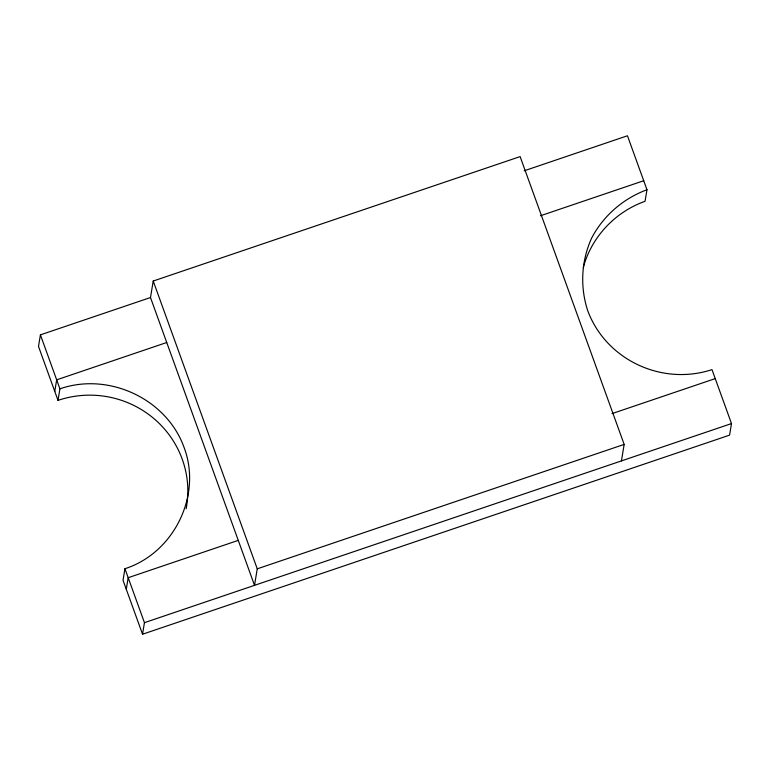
<?xml version="1.0" encoding="UTF-8"?>
<svg xmlns="http://www.w3.org/2000/svg" width="770" height="770" viewBox="0 0 770 770"><rect width="100%" height="100%" fill="white"/><g stroke="black" fill="none" stroke-linecap="round" stroke-linejoin="round"><path stroke-width="1.16" d="M621.428 460.912L624.162 444.406L520.125 156.599L153.22 281.031L150.487 297.538L40.415 334.863L38.5 346.423L58.01 400.381A97.376 95.105 9.4 0 1 153.875 418.562A97.376 95.105 9.4 0 1 186.128 508.797M54.757 391.391L56.672 379.841L166.744 342.506M58.01 400.381L59.916 388.831L40.415 334.863M59.916 388.831C108.666 371.814 166.801 398.879 184.155 447.659C202.192 495.707 173.693 553.081 124.942 568.712L123.027 580.262L142.537 634.23L729.585 435.137L731.5 423.577L711.99 369.619C662.219 386.03 606.183 360.158 587.76 310.782C579.897 286.902 581.244 260.982 591.639 238.074C603.449 215.629 623.228 198.554 646.973 189.738L627.463 135.77L524.206 170.796M126.28 589.262L128.186 577.702L238.267 540.376M142.537 634.23L144.442 622.67L124.942 568.712M153.22 281.031L257.247 568.837L254.514 585.344L150.487 297.538M646.973 189.738L645.058 201.288C615.23 211.885 591.456 236.948 583.265 267.633M540.453 215.764L643.72 180.738M611.977 413.634L715.243 378.609M257.247 568.837L624.162 444.406M144.442 622.67L731.5 423.577"/></g></svg>
